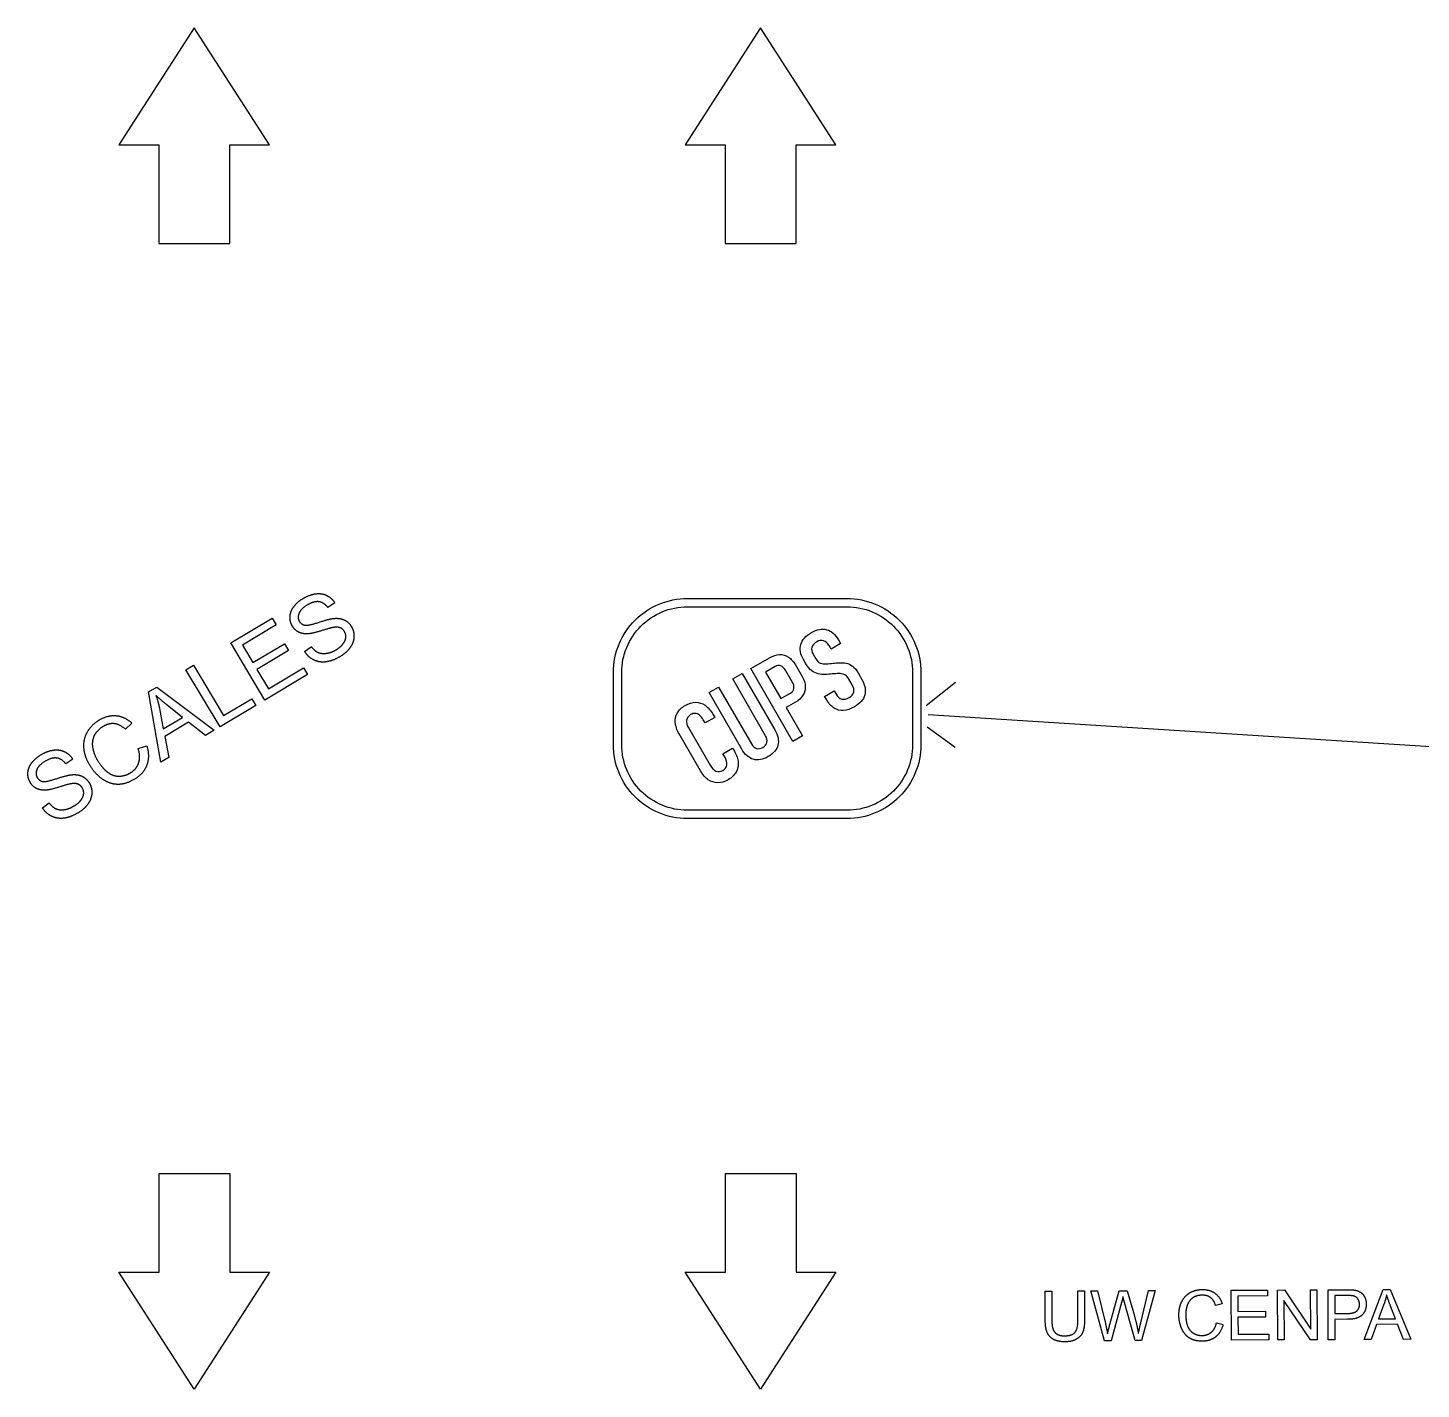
# Model space of a CAD drawing. Header units: millimetres. Extents: x 42 to 205, y 3 to 85.
# Drawn here: x 42 to 125.7, y 3.2 to 84.9 of the extents above; entities that cross this region are included whole.
import ezdxf

# ---------------------------------------------------------------- set-up
doc = ezdxf.new("R2010")
doc.units = ezdxf.units.MM
doc.layers.get('0').update_dxf_attribs({"linetype": 'CONTINUOUS'})

msp = doc.modelspace()

# ---------------------------------------------------------------- linework, layer by layer
for p, q in [((60.457, 50.398), (60.04, 50.105)), ((81.623, 50.652), (91.2, 50.652)), ((81.623, 50.152), (91.2, 50.152)), ((58.638, 47.465), (59.045, 47.758)), ((90.247, 47.615), (90.129, 47.82)), ((90.818, 47.945), (90.247, 47.615)), ((90.686, 48.173), (90.818, 47.945)), ((85.745, 46.628), (86.559, 47.098)), ((88.738, 46.728), (88.592, 46.98)), ((89.167, 47.304), (89.325, 47.031)), ((77.179, 41.875), (77.179, 46.209)), ((77.679, 41.875), (77.679, 46.209)), ((84.346, 45.82), (84.918, 46.15)), ((84.918, 46.15), (86.874, 42.761)), ((85.429, 46.445), (86, 46.775)), ((87.953, 42.073), (85.429, 46.445)), ((85.745, 46.628), (85.745, 46.628)), ((86.884, 46.564), (86.313, 46.234)), ((86.313, 46.234), (87.233, 44.64)), ((87.921, 45.643), (87.534, 46.313)), ((88.112, 46.659), (88.513, 45.965)), ((91.87, 46.178), (92.101, 45.778)), ((95.144, 46.209), (95.144, 41.875)), ((95.644, 46.209), (95.644, 41.875)), ((82.927, 45.001), (83.498, 45.331)), ((83.498, 45.331), (85.469, 41.917)), ((86.317, 42.407), (84.346, 45.82)), ((91.517, 45.469), (91.297, 45.851)), ((95.951, 44.23), (97.71, 45.631)), ((84.884, 41.612), (82.927, 45.001)), ((87.233, 44.64), (87.804, 44.97)), ((88.105, 44.422), (87.545, 44.099)), ((89.862, 44.774), (90.433, 45.104)), ((89.987, 44.558), (89.862, 44.774)), ((90.433, 45.104), (90.546, 44.909)), ((49.929, 44.053), (50.153, 42.82)), ((50.153, 42.82), (51.317, 43.515)), ((51.317, 43.515), (50.391, 44.252)), ((83.263, 43.515), (82.686, 43.182)), ((83.156, 43.702), (83.263, 43.515)), ((87.545, 44.099), (88.525, 42.403)), ((143.526, 40.635), (96.071, 43.673)), ((48.274, 43.167), (47.89, 42.795)), ((81.702, 42.858), (82.985, 40.636)), ((82.686, 43.182), (82.578, 43.368)), ((96.012, 42.945), (97.703, 41.72)), ((82.408, 40.303), (81.125, 42.525)), ((88.525, 42.403), (87.953, 42.073)), ((44.719, 41.012), (44.302, 40.719)), ((48.647, 41.642), (49.17, 41.799)), ((83.755, 41.329), (84.333, 41.663)), ((83.863, 41.143), (83.755, 41.329)), ((84.333, 41.663), (84.44, 41.476)), ((42.9, 38.078), (43.307, 38.371)), ((91.2, 37.932), (81.623, 37.932)), ((91.2, 37.432), (81.623, 37.432)), ((103.096, 9.058), (103.493, 9.06)), ((103.104, 7.325), (103.096, 9.058)), ((103.493, 9.06), (103.501, 7.329)), ((105.058, 9.067), (105.455, 9.069)), ((105.067, 7.336), (105.058, 9.067)), ((105.455, 9.069), (105.464, 7.336)), ((105.844, 9.071), (106.251, 9.073)), ((106.655, 6.075), (105.844, 9.071)), ((106.251, 9.073), (106.717, 7.109)), ((106.979, 7.051), (107.541, 9.079)), ((107.685, 8.366), (107.06, 6.077)), ((107.541, 9.079), (108.02, 9.081)), ((108.511, 6.084), (107.867, 8.367)), ((108.02, 9.081), (108.456, 7.565)), ((108.841, 7.158), (109.303, 9.088)), ((109.702, 9.089), (108.893, 6.086)), ((109.303, 9.088), (109.702, 9.089)), ((120.085, 9.139), (121.217, 9.144)), ((120.099, 6.139), (120.085, 9.139)), ((121.251, 8.79), (120.484, 8.787)), ((120.484, 8.787), (120.489, 7.714)), ((113.727, 8.286), (113.336, 8.192)), ((120.489, 7.714), (121.264, 7.718)), ((123.439, 8.267), (123.114, 7.385)), ((124.131, 7.39), (123.814, 8.219)), ((113.386, 7.159), (113.784, 7.06)), ((121.26, 7.364), (120.49, 7.36)), ((120.49, 7.36), (120.496, 6.141)), ((123.114, 7.385), (124.131, 7.39)), ((107.06, 6.077), (106.655, 6.075)), ((108.893, 6.086), (108.511, 6.084)), ((120.496, 6.141), (120.099, 6.139))]:
    msp.add_line(p, q)
for points in [[(52.009, 84.921), (47.488, 77.905), (49.897, 77.905), (49.897, 71.965), (54.151, 71.965), (54.151, 77.905), (56.532, 77.905)], [(83.897, 71.965), (88.151, 71.965), (88.151, 77.905), (90.532, 77.905), (86.009, 84.921), (81.488, 77.905), (83.897, 77.905)], [(56.26, 44.55), (54.211, 47.985), (56.695, 49.467), (56.936, 49.061), (54.907, 47.851), (55.535, 46.799), (57.435, 47.932), (57.676, 47.529), (55.775, 46.396), (56.473, 45.226), (58.582, 46.484), (58.823, 46.079)], [(53.562, 42.941), (51.514, 46.376), (51.968, 46.648), (53.775, 43.618), (55.467, 44.627), (55.709, 44.221)], [(50.003, 40.818), (49.273, 45.04), (49.763, 45.332), (53.218, 42.736), (52.7, 42.427), (51.679, 43.228), (50.242, 42.371), (50.486, 41.106)], [(56.54, 10.187), (52.018, 3.17), (47.496, 10.187), (49.906, 10.187), (49.906, 16.127), (54.16, 16.127), (54.16, 10.187)], [(81.496, 10.187), (83.906, 10.187), (83.906, 16.127), (88.16, 16.127), (88.16, 10.187), (90.54, 10.187), (86.018, 3.17)], [(114.285, 6.111), (114.271, 9.111), (116.44, 9.121), (116.442, 8.767), (114.67, 8.759), (114.674, 7.84), (116.334, 7.848), (116.335, 7.496), (114.676, 7.488), (114.681, 6.467), (116.522, 6.476), (116.524, 6.122)], [(117.068, 6.124), (117.054, 9.124), (117.461, 9.126), (119.048, 6.778), (119.037, 9.134), (119.418, 9.136), (119.432, 6.136), (119.025, 6.134), (117.438, 8.484), (117.449, 6.126)], [(122.254, 6.149), (123.392, 9.154), (123.819, 9.156), (125.062, 6.162), (124.609, 6.16), (124.255, 7.067), (123.001, 7.061), (122.675, 6.151)]]:
    msp.add_lwpolyline(points, close=True)
for points, degree in [([(57.993, 50.161), (58.206, 50.448), (58.553, 50.655)], 2), ([(58.811, 50.265), (58.398, 50.019), (58.3, 49.755)], 2), ([(58.553, 50.655), (58.935, 50.882), (59.3, 50.933)], 2), ([(59.509, 50.456), (59.207, 50.501), (58.811, 50.265)], 2), ([(59.3, 50.933), (59.665, 50.984), (59.965, 50.839)], 2), ([(60.04, 50.105), (59.811, 50.41), (59.509, 50.456)], 2), ([(59.965, 50.839), (60.264, 50.694), (60.457, 50.398)], 2), ([(78.48, 49.351), (79.314, 50.184), (80.444, 50.652), (81.623, 50.652)], 3), ([(91.2, 50.652), (92.379, 50.652), (93.509, 50.184), (94.342, 49.351)], 3), ([(57.909, 48.987), (57.753, 49.247), (57.766, 49.561)], 2), ([(57.766, 49.561), (57.779, 49.875), (57.993, 50.161)], 2), ([(58.3, 49.755), (58.201, 49.492), (58.329, 49.278)], 2), ([(59.475, 49.217), (60.104, 49.423), (60.367, 49.452)], 2), ([(60.367, 49.452), (60.749, 49.493), (61.018, 49.366)], 2), ([(61.018, 49.366), (61.288, 49.239), (61.453, 48.962)], 2), ([(77.179, 46.209), (77.179, 47.387), (77.647, 48.518), (78.48, 49.351)], 3), ([(78.834, 48.997), (79.574, 49.737), (80.576, 50.152), (81.623, 50.152)], 3), ([(91.2, 50.152), (92.247, 50.152), (93.249, 49.737), (93.989, 48.997)], 3), ([(94.342, 49.351), (95.176, 48.518), (95.644, 47.387), (95.644, 46.209)], 3), ([(58.284, 48.631), (58.05, 48.75), (57.909, 48.987)], 2), ([(58.842, 48.53), (58.519, 48.512), (58.284, 48.631)], 2), ([(58.329, 49.278), (58.439, 49.093), (58.644, 49.053)], 2), ([(58.644, 49.053), (58.846, 49.012), (59.475, 49.217)], 2), ([(59.633, 48.711), (59.092, 48.542), (58.842, 48.53)], 2), ([(60.345, 48.908), (60.174, 48.88), (59.633, 48.711)], 2), ([(60.775, 48.89), (60.609, 48.955), (60.345, 48.908)], 2), ([(61.037, 48.664), (60.94, 48.825), (60.775, 48.89)], 2), ([(61.115, 48.311), (61.132, 48.504), (61.037, 48.664)], 2), ([(61.453, 48.962), (61.616, 48.688), (61.604, 48.352)], 2), ([(77.679, 46.209), (77.679, 47.255), (78.094, 48.258), (78.834, 48.997)], 3), ([(88.432, 47.89), (88.514, 48.17), (88.725, 48.408), (89.066, 48.605)], 3), ([(89.066, 48.605), (89.398, 48.797), (89.705, 48.855), (89.984, 48.778)], 3), ([(89.984, 48.778), (90.262, 48.704), (90.496, 48.502), (90.686, 48.173)], 3), ([(93.989, 48.997), (94.729, 48.258), (95.144, 47.255), (95.144, 46.209)], 3), ([(59.045, 47.758), (59.229, 47.519), (59.439, 47.42)], 2), ([(60.532, 47.571), (60.792, 47.726), (60.945, 47.923)], 2), ([(61.378, 47.706), (61.164, 47.396), (60.796, 47.176)], 2), ([(60.945, 47.923), (61.098, 48.119), (61.115, 48.311)], 2), ([(61.604, 48.352), (61.592, 48.016), (61.378, 47.706)], 2), ([(88.592, 46.98), (88.404, 47.307), (88.35, 47.611), (88.432, 47.89)], 3), ([(89.092, 47.718), (89.056, 47.591), (89.081, 47.453), (89.167, 47.304)], 3), ([(89.387, 48.049), (89.228, 47.957), (89.13, 47.847), (89.092, 47.718)], 3), ([(89.8, 48.119), (89.673, 48.158), (89.535, 48.134), (89.387, 48.049)], 3), ([(90.129, 47.82), (90.036, 47.98), (89.926, 48.08), (89.8, 48.119)], 3), ([(59.195, 46.96), (58.853, 47.126), (58.638, 47.465)], 2), ([(59.934, 46.846), (59.537, 46.794), (59.195, 46.96)], 2), ([(59.439, 47.42), (59.649, 47.321), (59.944, 47.359)], 2), ([(60.796, 47.176), (60.33, 46.898), (59.934, 46.846)], 2), ([(59.944, 47.359), (60.239, 47.397), (60.532, 47.571)], 2), ([(86.559, 47.098), (86.766, 47.217), (86.964, 47.279), (87.153, 47.285)], 3), ([(87.153, 47.285), (87.345, 47.291), (87.522, 47.241), (87.685, 47.135)], 3), ([(87.685, 47.135), (87.847, 47.03), (87.989, 46.872), (88.112, 46.659)], 3), ([(89.325, 47.031), (89.399, 46.902), (89.491, 46.818), (89.6, 46.776)], 3), ([(87.232, 46.6), (87.118, 46.644), (87.002, 46.632), (86.884, 46.564)], 3), ([(87.534, 46.313), (87.448, 46.462), (87.348, 46.557), (87.232, 46.6)], 3), ([(89.085, 46.315), (88.959, 46.408), (88.843, 46.546), (88.738, 46.728)], 3), ([(89.48, 46.13), (89.341, 46.162), (89.21, 46.224), (89.085, 46.315)], 3), ([(89.896, 46.09), (89.757, 46.086), (89.618, 46.1), (89.48, 46.13)], 3), ([(89.6, 46.776), (89.708, 46.737), (89.828, 46.721), (89.961, 46.728)], 3), ([(90.313, 46.118), (90.177, 46.103), (90.038, 46.094), (89.896, 46.09)], 3), ([(89.961, 46.728), (90.094, 46.738), (90.233, 46.75), (90.377, 46.764)], 3), ([(90.704, 46.142), (90.579, 46.14), (90.449, 46.132), (90.313, 46.118)], 3), ([(90.377, 46.764), (90.506, 46.777), (90.635, 46.786), (90.766, 46.792)], 3), ([(91.042, 46.085), (90.941, 46.126), (90.828, 46.145), (90.704, 46.142)], 3), ([(90.766, 46.792), (90.897, 46.801), (91.027, 46.791), (91.155, 46.764)], 3), ([(91.297, 45.851), (91.229, 45.97), (91.143, 46.048), (91.042, 46.085)], 3), ([(91.155, 46.764), (91.284, 46.74), (91.408, 46.682), (91.528, 46.59)], 3), ([(91.528, 46.59), (91.649, 46.5), (91.763, 46.363), (91.87, 46.178)], 3), ([(87.804, 44.97), (87.923, 45.038), (87.992, 45.132), (88.011, 45.25)], 3), ([(88.011, 45.25), (88.033, 45.37), (88.003, 45.501), (87.921, 45.643)], 3), ([(88.513, 45.965), (88.632, 45.758), (88.695, 45.559), (88.701, 45.368)], 3), ([(88.701, 45.368), (88.71, 45.177), (88.663, 45.001), (88.562, 44.838)], 3), ([(91.606, 45.032), (91.638, 45.165), (91.609, 45.311), (91.517, 45.469)], 3), ([(92.101, 45.778), (92.292, 45.448), (92.348, 45.141), (92.271, 44.858)], 3), ([(50.391, 44.252), (49.969, 44.588), (49.723, 44.819)], 2), ([(49.723, 44.819), (49.854, 44.45), (49.929, 44.053)], 2), ([(81.493, 44.233), (81.71, 44.358), (81.919, 44.42), (82.12, 44.419)], 3), ([(82.12, 44.419), (82.323, 44.418), (82.512, 44.358), (82.686, 44.236)], 3), ([(88.562, 44.838), (88.462, 44.679), (88.309, 44.54), (88.105, 44.422)], 3), ([(90.435, 44.067), (90.263, 44.174), (90.114, 44.337), (89.987, 44.558)], 3), ([(90.546, 44.909), (90.638, 44.75), (90.75, 44.652), (90.884, 44.615)], 3), ([(90.884, 44.615), (91.019, 44.58), (91.166, 44.609), (91.324, 44.7)], 3), ([(91.324, 44.7), (91.478, 44.789), (91.572, 44.9), (91.606, 45.032)], 3), ([(92.271, 44.858), (92.192, 44.578), (91.984, 44.34), (91.645, 44.144)], 3), ([(46.321, 43.359), (46.836, 43.666), (47.344, 43.613)], 2), ([(47.344, 43.613), (47.852, 43.561), (48.274, 43.167)], 2), ([(80.894, 43.202), (80.878, 43.414), (80.92, 43.608), (81.019, 43.783)], 3), ([(81.019, 43.783), (81.121, 43.96), (81.279, 44.11), (81.493, 44.233)], 3), ([(81.815, 43.677), (81.676, 43.597), (81.596, 43.486), (81.575, 43.342)], 3), ([(82.09, 43.748), (82.001, 43.755), (81.909, 43.731), (81.815, 43.677)], 3), ([(82.352, 43.642), (82.269, 43.707), (82.182, 43.742), (82.09, 43.748)], 3), ([(82.578, 43.368), (82.509, 43.488), (82.433, 43.58), (82.352, 43.642)], 3), ([(82.686, 44.236), (82.863, 44.116), (83.019, 43.938), (83.156, 43.702)], 3), ([(90.997, 43.926), (90.792, 43.915), (90.605, 43.962), (90.435, 44.067)], 3), ([(91.645, 44.144), (91.416, 44.012), (91.2, 43.94), (90.997, 43.926)], 3), ([(45.611, 42.654), (45.866, 43.088), (46.321, 43.359)], 2), ([(46.543, 42.964), (46.147, 42.728), (45.995, 42.379)], 2), ([(47.217, 43.134), (46.888, 43.17), (46.543, 42.964)], 2), ([(47.89, 42.795), (47.547, 43.099), (47.217, 43.134)], 2), ([(81.125, 42.525), (80.987, 42.763), (80.91, 42.989), (80.894, 43.202)], 3), ([(81.575, 43.342), (81.555, 43.2), (81.598, 43.039), (81.702, 42.858)], 3), ([(86.874, 42.761), (87.066, 42.428), (87.127, 42.124), (87.057, 41.848)], 3), ([(45.39, 41.7), (45.357, 42.221), (45.611, 42.654)], 2), ([(45.995, 42.379), (45.842, 42.031), (45.925, 41.647)], 2), ([(78.48, 38.733), (77.647, 39.566), (77.179, 40.697), (77.179, 41.875)], 3), ([(78.834, 39.087), (78.094, 39.826), (77.679, 40.829), (77.679, 41.875)], 3), ([(85.469, 41.917), (85.552, 41.773), (85.652, 41.683), (85.77, 41.646)], 3), ([(86.148, 41.713), (86.287, 41.792), (86.37, 41.891), (86.398, 42.009)], 3), ([(86.398, 42.009), (86.427, 42.13), (86.4, 42.263), (86.317, 42.407)], 3), ([(87.057, 41.848), (86.988, 41.573), (86.792, 41.343), (86.47, 41.156)], 3), ([(95.144, 41.875), (95.144, 40.829), (94.729, 39.826), (93.989, 39.087)], 3), ([(95.644, 41.875), (95.644, 40.697), (95.176, 39.566), (94.342, 38.733)], 3), ([(42.255, 40.775), (42.468, 41.061), (42.815, 41.268)], 2), ([(42.815, 41.268), (43.197, 41.496), (43.562, 41.547)], 2), ([(43.771, 41.069), (43.469, 41.114), (43.073, 40.878)], 2), ([(43.562, 41.547), (43.927, 41.598), (44.227, 41.452)], 2), ([(44.302, 40.719), (44.073, 41.024), (43.771, 41.069)], 2), ([(44.227, 41.452), (44.527, 41.307), (44.719, 41.012)], 2), ([(45.743, 40.641), (45.423, 41.178), (45.39, 41.7)], 2), ([(45.925, 41.647), (46.008, 41.263), (46.211, 40.923)], 2), ([(48.679, 40.775), (48.812, 41.153), (48.647, 41.642)], 2), ([(49.17, 41.799), (49.361, 41.153), (49.165, 40.638)], 2), ([(83.988, 40.662), (84.008, 40.804), (83.966, 40.964), (83.863, 41.143)], 3), ([(84.44, 41.476), (84.577, 41.24), (84.653, 41.015), (84.669, 40.802)], 3), ([(85.58, 40.995), (85.308, 41.073), (85.076, 41.279), (84.884, 41.612)], 3), ([(86.47, 41.156), (86.149, 40.971), (85.852, 40.917), (85.58, 40.995)], 3), ([(85.77, 41.646), (85.888, 41.613), (86.014, 41.635), (86.148, 41.713)], 3), ([(42.171, 39.6), (42.016, 39.86), (42.028, 40.174)], 2), ([(42.028, 40.174), (42.041, 40.488), (42.255, 40.775)], 2), ([(42.562, 40.369), (42.464, 40.105), (42.591, 39.892)], 2), ([(43.073, 40.878), (42.661, 40.632), (42.562, 40.369)], 2), ([(46.474, 39.828), (46.037, 40.149), (45.743, 40.641)], 2), ([(46.211, 40.923), (46.472, 40.485), (46.795, 40.234)], 2), ([(46.795, 40.234), (47.117, 39.983), (47.483, 39.982)], 2), ([(47.483, 39.982), (47.849, 39.981), (48.163, 40.169)], 2), ([(48.163, 40.169), (48.545, 40.396), (48.679, 40.775)], 2), ([(49.165, 40.638), (48.969, 40.122), (48.433, 39.802)], 2), ([(82.877, 39.768), (82.701, 39.888), (82.544, 40.066), (82.408, 40.303)], 3), ([(82.985, 40.636), (83.088, 40.458), (83.206, 40.341), (83.339, 40.287)], 3), ([(83.339, 40.287), (83.474, 40.234), (83.61, 40.247), (83.749, 40.327)], 3), ([(83.749, 40.327), (83.889, 40.408), (83.969, 40.52), (83.988, 40.662)], 3), ([(84.544, 40.221), (84.444, 40.046), (84.286, 39.896), (84.07, 39.771)], 3), ([(84.669, 40.802), (84.687, 40.591), (84.645, 40.397), (84.544, 40.221)], 3), ([(42.546, 39.244), (42.312, 39.363), (42.171, 39.6)], 2), ([(42.591, 39.892), (42.701, 39.707), (42.906, 39.667)], 2), ([(42.906, 39.667), (43.108, 39.626), (43.737, 39.831)], 2), ([(43.895, 39.324), (43.354, 39.156), (43.104, 39.143)], 2), ([(43.737, 39.831), (44.366, 40.036), (44.629, 40.065)], 2), ([(44.607, 39.521), (44.436, 39.493), (43.895, 39.324)], 2), ([(45.037, 39.503), (44.871, 39.568), (44.607, 39.521)], 2), ([(44.629, 40.065), (45.011, 40.106), (45.28, 39.979)], 2), ([(45.299, 39.277), (45.202, 39.438), (45.037, 39.503)], 2), ([(45.28, 39.979), (45.55, 39.852), (45.715, 39.576)], 2), ([(45.715, 39.576), (45.878, 39.301), (45.866, 38.965)], 2), ([(47.394, 39.489), (46.912, 39.508), (46.474, 39.828)], 2), ([(48.433, 39.802), (47.877, 39.471), (47.394, 39.489)], 2), ([(83.443, 39.585), (83.242, 39.587), (83.053, 39.648), (82.877, 39.768)], 3), ([(84.07, 39.771), (83.855, 39.647), (83.646, 39.585), (83.443, 39.585)], 3), ([(43.104, 39.143), (42.781, 39.125), (42.546, 39.244)], 2), ([(44.794, 38.185), (45.054, 38.34), (45.207, 38.536)], 2), ([(45.207, 38.536), (45.36, 38.732), (45.377, 38.925)], 2), ([(45.377, 38.925), (45.394, 39.117), (45.299, 39.277)], 2), ([(45.866, 38.965), (45.854, 38.629), (45.64, 38.319)], 2), ([(81.623, 37.432), (80.444, 37.432), (79.314, 37.9), (78.48, 38.733)], 3), ([(81.623, 37.932), (80.576, 37.932), (79.574, 38.347), (78.834, 39.087)], 3), ([(93.989, 39.087), (93.249, 38.347), (92.247, 37.932), (91.2, 37.932)], 3), ([(94.342, 38.733), (93.509, 37.9), (92.379, 37.432), (91.2, 37.432)], 3), ([(43.457, 37.573), (43.115, 37.739), (42.9, 38.078)], 2), ([(43.307, 38.371), (43.491, 38.132), (43.701, 38.033)], 2), ([(43.701, 38.033), (43.911, 37.934), (44.206, 37.972)], 2), ([(45.058, 37.789), (44.592, 37.511), (44.196, 37.459)], 2), ([(44.206, 37.972), (44.501, 38.01), (44.794, 38.185)], 2), ([(45.64, 38.319), (45.426, 38.009), (45.058, 37.789)], 2), ([(44.196, 37.459), (43.799, 37.407), (43.457, 37.573)], 2), ([(107.772, 8.718), (107.726, 8.511), (107.685, 8.366)], 2), ([(107.867, 8.367), (107.786, 8.653), (107.772, 8.718)], 2), ([(111.129, 7.619), (111.127, 8.087), (111.304, 8.437)], 2), ([(111.304, 8.437), (111.481, 8.787), (111.811, 8.97)], 2), ([(111.954, 8.646), (111.722, 8.479), (111.629, 8.199)], 2), ([(111.811, 8.97), (112.141, 9.152), (112.538, 9.154)], 2), ([(112.531, 8.814), (112.185, 8.813), (111.954, 8.646)], 2), ([(113.031, 8.667), (112.832, 8.816), (112.531, 8.814)], 2), ([(112.538, 9.154), (112.988, 9.156), (113.296, 8.928)], 2), ([(113.336, 8.192), (113.23, 8.519), (113.031, 8.667)], 2), ([(113.296, 8.928), (113.604, 8.701), (113.727, 8.286)], 2), ([(121.217, 9.144), (121.515, 9.146), (121.673, 9.118)], 2), ([(121.621, 8.765), (121.521, 8.792), (121.251, 8.79)], 2), ([(121.873, 8.59), (121.777, 8.723), (121.621, 8.765)], 2), ([(121.673, 9.118), (121.894, 9.082), (122.044, 8.979)], 2), ([(121.97, 8.268), (121.969, 8.456), (121.873, 8.59)], 2), ([(122.044, 8.979), (122.194, 8.877), (122.286, 8.691)], 2), ([(122.286, 8.691), (122.378, 8.505), (122.379, 8.282)], 2), ([(123.598, 8.84), (123.542, 8.551), (123.439, 8.267)], 2), ([(123.814, 8.219), (123.669, 8.597), (123.598, 8.84)], 2), ([(108.456, 7.565), (108.621, 7.001), (108.695, 6.504)], 2), ([(111.291, 6.815), (111.131, 7.189), (111.129, 7.619)], 2), ([(111.629, 8.199), (111.537, 7.919), (111.538, 7.623)], 2), ([(111.538, 7.623), (111.54, 7.24), (111.653, 6.955)], 2), ([(122.138, 7.633), (121.896, 7.367), (121.26, 7.364)], 2), ([(121.264, 7.718), (121.649, 7.72), (121.81, 7.864)], 2), ([(121.81, 7.864), (121.971, 8.008), (121.97, 8.268)], 2), ([(122.379, 8.282), (122.381, 7.899), (122.138, 7.633)], 2), ([(103.222, 6.573), (103.106, 6.848), (103.104, 7.325)], 2), ([(103.501, 7.329), (103.503, 6.938), (103.577, 6.753)], 2), ([(103.577, 6.753), (103.65, 6.568), (103.828, 6.469)], 2), ([(104.884, 6.572), (105.069, 6.771), (105.067, 7.336)], 2), ([(105.464, 7.336), (105.466, 6.884), (105.365, 6.617)], 2), ([(106.717, 7.109), (106.792, 6.8), (106.847, 6.495)], 2), ([(106.847, 6.495), (106.959, 6.977), (106.979, 7.051)], 2), ([(108.695, 6.504), (108.751, 6.789), (108.841, 7.158)], 2), ([(111.756, 6.245), (111.452, 6.442), (111.291, 6.815)], 2), ([(111.653, 6.955), (111.766, 6.67), (112.002, 6.53)], 2), ([(113.076, 6.586), (113.306, 6.78), (113.386, 7.159)], 2), ([(113.784, 7.06), (113.661, 6.571), (113.338, 6.312)], 2), ([(103.607, 6.155), (103.338, 6.299), (103.222, 6.573)], 2), ([(104.297, 6.013), (103.876, 6.011), (103.607, 6.155)], 2), ([(103.828, 6.469), (104.005, 6.369), (104.261, 6.371)], 2), ([(104.261, 6.371), (104.699, 6.373), (104.884, 6.572)], 2), ([(104.997, 6.183), (104.731, 6.015), (104.297, 6.013)], 2), ([(105.365, 6.617), (105.264, 6.351), (104.997, 6.183)], 2), ([(112.546, 6.052), (112.061, 6.049), (111.756, 6.245)], 2), ([(112.002, 6.53), (112.238, 6.39), (112.512, 6.391)], 2), ([(112.512, 6.391), (112.845, 6.393), (113.076, 6.586)], 2), ([(113.338, 6.312), (113.015, 6.054), (112.546, 6.052)], 2)]:
    msp.add_open_spline(points, degree=degree)

doc.saveas('drawing.dxf')
